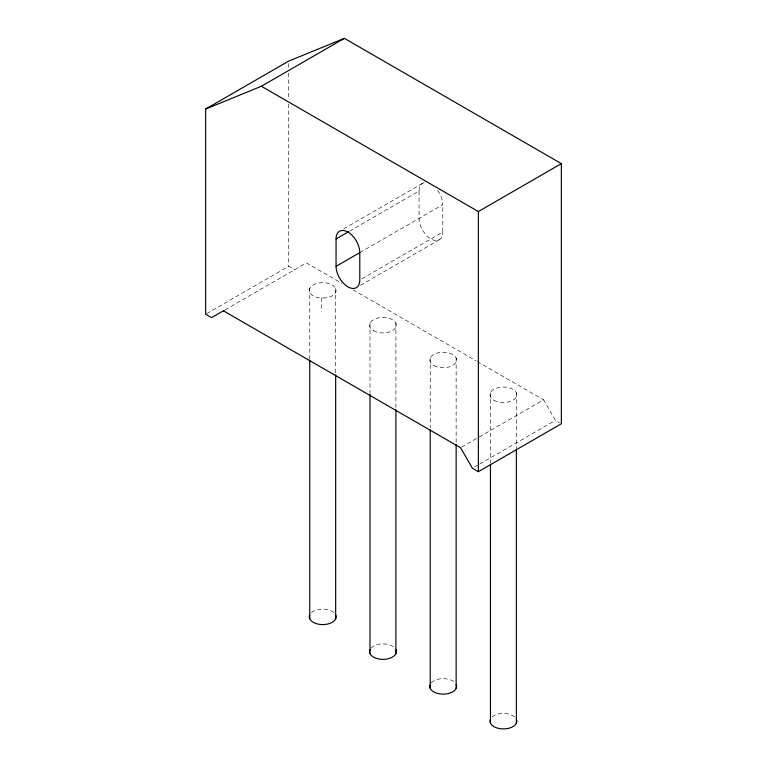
<?xml version="1.0" encoding="UTF-8"?>
<svg xmlns="http://www.w3.org/2000/svg" width="767" height="767" viewBox="0 0 767 767"><rect width="100%" height="100%" fill="white"/><g stroke="black" fill="none" stroke-linecap="round" stroke-linejoin="round"><path stroke-width="0.58" stroke-dasharray="3.83 2.88" d="M343.693 228.863L422.54 183.332M206.678 313.636L288.641 266.322L294.566 269.744M349.56 231.145L419.07 191.012A16.769 9.683 60 0 1 425.004 182.575M225.057 309.878L306.426 262.899L341.641 283.224M359.781 252.621L442.789 204.703A16.769 9.683 60 0 0 436.854 189.42M361.861 278.814L442.789 232.085L442.789 204.703M360.461 285.286L439.318 239.764M461.609 447.132L478.215 437.545M479.25 436.95L543.573 399.808L555.433 420.345L559.383 422.627M474.505 467.074L478.656 464.677M479.691 464.073L555.433 420.345M353.031 289.801L476.259 360.95M477.295 361.545L543.573 399.808M516.373 392.742L516.373 448.168M490.458 392.742L490.458 463.287M456.144 357.968L456.144 443.288M430.22 357.968L430.22 427.737M419.07 191.012L419.07 218.394A16.769 9.683 60 0 0 430.929 238.93A16.769 9.683 60 0 0 442.789 232.085M395.906 323.195L395.906 408.504M369.991 323.195L369.991 392.963M335.668 288.411L335.668 374.507M321.239 297.903L321.239 311.594M309.753 288.411L309.753 358.956M288.641 63.517L288.641 68.282M288.641 73.057L288.641 99.307M288.641 104.072L288.641 266.322M311.469 612.612A13.413 7.747 0 0 1 324.815 609.19A13.413 7.747 0 0 1 335.668 614.837M492.174 716.944A13.413 7.747 0 0 1 504.839 713.463A13.413 7.747 0 0 1 515.951 718.411M370.988 648.105A13.413 7.747 0 0 1 383.653 643.877A13.413 7.747 0 0 1 395.484 648.853M431.227 682.889A13.413 7.747 0 0 1 454.428 682.17M326.186 297.903L319.235 297.903A13.413 7.747 0 0 1 311.718 285.976A13.413 7.747 0 0 1 333.703 285.976A13.413 7.747 0 0 1 326.186 297.903M373.462 330.673A13.413 7.747 0 0 0 395.906 327.202A13.413 7.747 0 0 0 379.473 317.711A13.413 7.747 0 0 0 373.462 330.673M433.7 365.447A13.413 7.747 0 0 0 456.144 361.976A13.413 7.747 0 0 0 439.712 352.494A13.413 7.747 0 0 0 433.7 365.447M493.929 400.23A13.413 7.747 0 0 0 516.373 396.75A13.413 7.747 0 0 0 499.95 387.268A13.413 7.747 0 0 0 493.929 400.23"/><path stroke-width="1.15" d="M224.022 310.472L211.567 317.663L205.642 314.24L205.642 109.048L261.365 86.268L344.373 38.35L561.358 163.63L561.358 423.767L478.359 471.695L472.434 468.273L460.574 447.736L223.427 310.817M205.642 109.048L288.641 61.13L344.373 38.35M336.071 238.93A16.769 9.683 60 0 1 347.93 232.085A16.769 9.683 60 0 1 359.781 252.621L359.781 280.013A16.769 9.683 60 0 1 347.93 286.858A16.769 9.683 60 0 1 336.071 266.322L336.071 238.93L348.525 231.749M336.071 266.322L359.934 252.544M261.365 86.268L478.359 211.548L561.358 163.63M516.373 448.944L516.373 723.176M490.458 464.486L490.458 723.176M478.359 211.548L478.359 471.695M456.144 444.477L456.144 688.392M430.22 429.712L430.22 688.392M395.906 409.703L395.906 653.618M369.991 394.161L369.991 653.618M335.668 374.929L335.668 618.844M309.753 360.154L309.753 618.844M335.668 614.837A13.413 7.747 0 0 1 322.715 624.587A13.413 7.747 0 0 1 309.753 614.837M516.373 719.168A13.413 7.747 0 0 1 503.42 728.918A13.413 7.747 0 0 1 490.458 719.168M395.906 649.611A13.413 7.747 0 0 1 382.944 659.361A13.413 7.747 0 0 1 369.991 649.611M456.144 684.385A13.413 7.747 0 0 1 443.182 694.135A13.413 7.747 0 0 1 430.22 684.385"/></g></svg>
